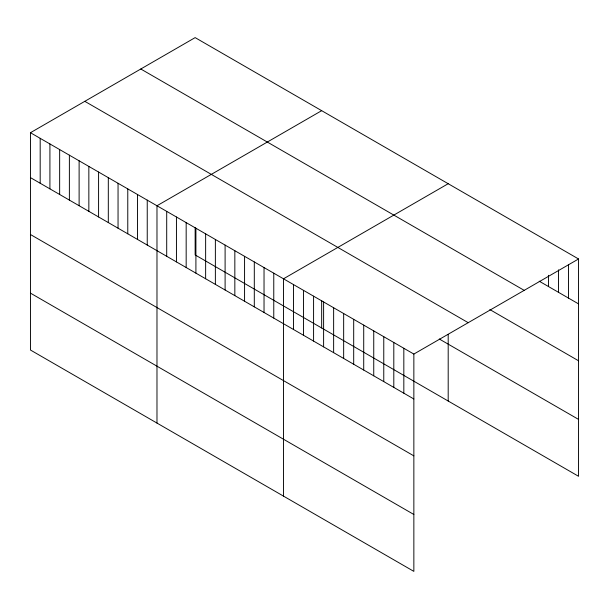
<?xml version="1.0" encoding="UTF-8"?>
<svg xmlns="http://www.w3.org/2000/svg" width="609" height="609" viewBox="0 0 609 609"><rect width="100%" height="100%" fill="white"/><g stroke="black" fill="none" stroke-linecap="round" stroke-linejoin="round"><path stroke-width="0.91" d="M30.45 132.709L413.854 354.065L413.854 571.379L30.45 350.023L30.45 132.709L195.146 37.621L578.55 258.977L578.55 476.291L195.146 254.935L195.146 227.439M321.666 110.671L156.977 205.751L156.977 423.072M448.194 183.712L283.497 278.8L283.497 496.122M413.854 354.065L578.55 258.977M539.209 281.183L578.55 303.891M140.793 69L524.197 290.356M489.842 309.57L578.55 360.787M84.803 101.33L468.207 322.686M439.272 338.992L578.55 419.403M30.45 177.622L413.854 398.979M30.45 234.511L413.854 455.867M30.45 293.127L413.854 514.483M568.524 264.42L568.524 298.106M558.499 269.856L558.499 292.312M548.465 275.298L548.465 286.527M448.194 334.371L448.194 401.034M403.828 348.272L403.828 393.186M393.802 342.486L393.802 387.4M383.769 336.693L383.769 381.607M373.743 330.908L373.743 375.822M363.718 325.115L363.718 370.028M353.692 319.329L353.692 364.243M343.659 313.536L343.659 358.45M333.633 307.751L333.633 352.664M323.607 301.957L323.607 346.871M321.666 300.488L321.666 327.985M313.582 296.172L313.582 341.086M303.548 290.379L303.548 335.293M293.523 284.593L293.523 329.507M273.768 273.182L273.768 318.096M264.032 267.564L264.032 312.478M254.303 261.946L254.303 306.86M244.567 256.328L244.567 301.242M234.838 250.71L234.838 295.624M225.102 245.084L225.102 289.998M215.373 239.466L215.373 284.38M205.636 233.848L205.636 278.762M195.908 228.23L195.908 273.144M186.171 222.612L186.171 267.526M176.443 216.994L176.443 261.908M166.706 211.376L166.706 256.29M147.241 200.133L147.241 245.046M137.512 194.515L137.512 239.428M127.776 188.897L127.776 233.81M118.047 183.279L118.047 228.192M108.311 177.661L108.311 222.574M98.582 172.042L98.582 216.956M88.845 166.424L88.845 211.338M79.117 160.799L79.117 205.713M69.38 155.181L69.38 200.095M59.652 149.563L59.652 194.477M49.915 143.945L49.915 188.859M40.186 138.327L40.186 183.24"/></g></svg>
